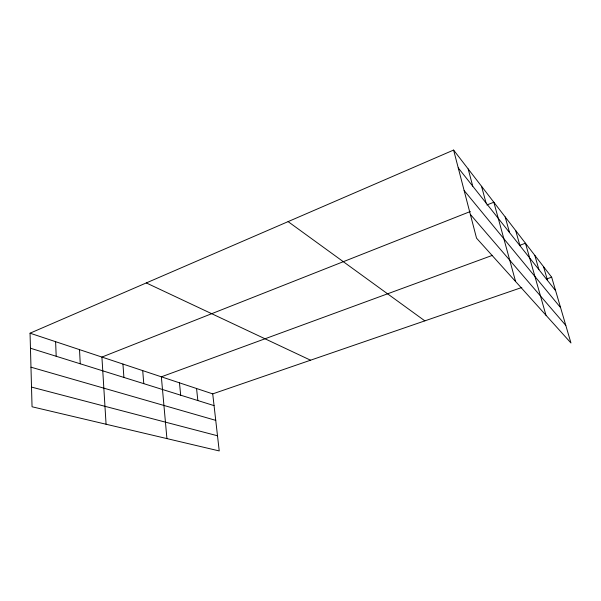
<?xml version="1.0" encoding="UTF-8"?>
<svg xmlns="http://www.w3.org/2000/svg" width="601" height="601" viewBox="0 0 601 601"><rect width="100%" height="100%" fill="white"/><g stroke="black" fill="none" stroke-linecap="round" stroke-linejoin="round"><path stroke-width="0.9" d="M30.05 333.194L212.724 393.88L219.23 450.938L32.048 406.772L30.05 333.194L453.605 150.062L551.665 277.204L570.95 342.968L476.533 238.161L453.605 150.062M470.328 211.514L101.915 357.069L106.076 424.238M486.87 204.979L493.834 202.229L515.59 281.516M492.474 255.327L161.353 376.819L166.92 438.595M519.384 245.456L525.462 243.225L545.971 315.247M212.724 393.88L521.818 287.481M546.399 279.014L551.665 277.204M31.515 387.089L217.502 435.77M30.974 367.188L215.744 420.362M30.456 348.227L214.061 405.622M146.298 282.936L310.552 360.202M288.104 221.619L424.839 320.859M470.35 214.399L565.796 325.411M464.137 190.517L560.583 307.629M458.247 167.904L555.609 290.674M543.529 266.656L547.556 280.509M534.815 255.357L538.917 269.624M515.696 230.574L519.963 245.719M505.186 216.938L509.535 232.572M481.544 186.287L486.044 202.95M468.179 168.956L472.754 186.197M196.557 388.509L197.842 400.551M179.466 382.829L180.683 395.188M142.715 370.622L143.774 383.648M122.942 364.056L123.904 377.436M79.52 349.632L80.249 363.793M55.615 341.691L56.193 356.273"/></g></svg>
